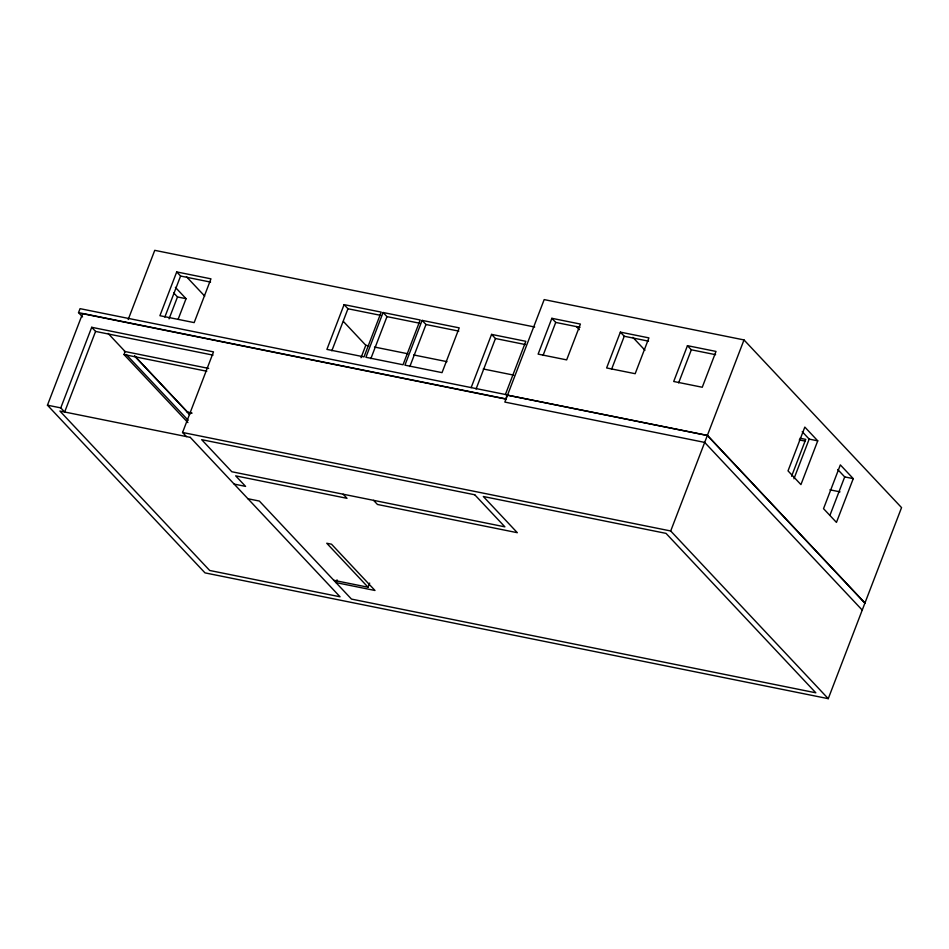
<?xml version="1.0" encoding="UTF-8"?>
<svg xmlns="http://www.w3.org/2000/svg" width="949" height="949" viewBox="0 0 949 949"><rect width="100%" height="100%" fill="white"/><g stroke="black" fill="none" stroke-linecap="round" stroke-linejoin="round"><path stroke-width="1.42" d="M78.53 312.636L80.06 308.662L507.3 394.879L505.77 398.865L78.53 312.636L82.563 316.919M862.25 610.112L704.668 442.4L504.844 402.079L544.18 299.599L744.004 339.932L901.55 507.608L828.252 698.666L204.996 572.876L47.45 405.199L82.587 313.668L506.019 399.126M91.709 327.298L95.576 331.426L64.651 412.008L60.772 407.88L91.709 327.298L213.501 351.877L182.564 432.471L186.443 436.587M128.186 319.552L154.746 250.334L534.678 327.014M176.716 271.924L159.907 315.697L194.165 322.613L210.963 278.84L176.716 271.924L180.583 276.04L210.559 282.09M164.829 317.085L180.583 276.04M169.076 318.84L177.487 296.954L173.608 292.826M178.175 319.196L186.051 298.686L175.387 287.345M344.084 304.629L326.907 349.398L364.013 356.883L381.201 312.114L344.084 304.629L347.963 308.757L380.786 315.376M331.818 350.81L347.963 308.757M361.023 357.702L365.792 345.282L343.467 321.521M383.099 312.506L365.911 357.275L403.028 364.76L420.205 319.991L383.099 312.506L386.978 316.622L419.802 323.253M370.834 358.686L386.978 316.622M422.115 320.382L404.926 365.151L442.032 372.637L459.221 327.868L422.115 320.382L425.982 324.499L458.818 331.13M409.838 366.551L425.982 324.499M337.037 579.839L335.97 582.603L374.985 590.48L331.509 544.204L326.753 543.243L368.07 587.229L369.671 583.077M471.131 387.667L491.57 334.392L525.829 341.308L505.378 394.582M476.054 389.054L495.449 338.52L491.57 334.392M551.867 318.306L538.119 354.119L566.66 359.885L580.408 324.072L551.867 318.306L555.734 322.423L580.005 327.322M543.042 355.484L555.734 322.423M620.373 332.126L606.625 367.951L635.178 373.704L648.914 337.891L620.373 332.126L624.252 336.254L648.511 341.154M611.559 369.315L624.252 336.254M687.456 345.673L673.707 381.486L702.26 387.251L716.009 351.427L687.456 345.673L691.335 349.79L715.593 354.689M678.642 382.85L691.335 349.79M828.252 698.666L670.706 530.977L744.004 339.932M791.585 476.256L805.737 439.387L799.983 438.224M793.945 478.782L809.177 439.102L802.225 431.7M817.741 440.834L800.932 484.607L788.026 470.87L804.823 427.086L817.741 440.834L809.177 439.102M829.984 515.2L844.693 476.908L837.742 469.506M853.258 478.628L836.449 522.401L823.53 508.664L840.34 464.891L853.258 478.628L844.693 476.908M495.449 338.52L525.426 344.57M177.487 296.954L186.051 298.686M365.792 345.282L368.687 345.863M374.487 347.037L407.845 353.763M413.645 354.938L447.003 361.664M483.255 368.983L513.706 375.128M799.26 439.933L805.013 441.095M95.576 331.426L213.027 355.128M829.924 489.814L840.031 491.855M124.378 351.403L208.661 368.414M124.117 354.57L206.775 371.249M187.344 412.174L191.698 413.052M187.439 412.257L191.9 413.123M47.45 405.199L60.772 407.88M182.564 432.471L670.706 530.977M234.154 484.085L245.577 486.386L235.672 475.852L347.002 498.32L343.135 494.204M247.926 498.747L259.35 501.048L351.474 599.092L815.82 692.806L666.02 533.374L483.326 496.505L517.324 532.697L377.453 504.465L373.574 500.348M333.823 580.313L368.07 587.229M632.864 337.369L644.964 350.24M865.108 603.196L707.563 435.508L507.608 395.187L707.337 435.437L864.978 603.196M576.387 326.492L579.353 329.647M186.467 276.705L204.735 296.147M134.805 356.089L189.729 414.535L134.58 356.017M108.067 333.396L125.126 351.557L123.975 354.535L187.89 422.554M126.193 354.475L188.187 420.288M190.251 437.359L59.894 411.047L209.693 570.479L340.05 596.791L190.251 437.359M474.761 494.773L201.662 439.66L231.805 471.736L504.892 526.849L474.761 494.773"/></g></svg>
